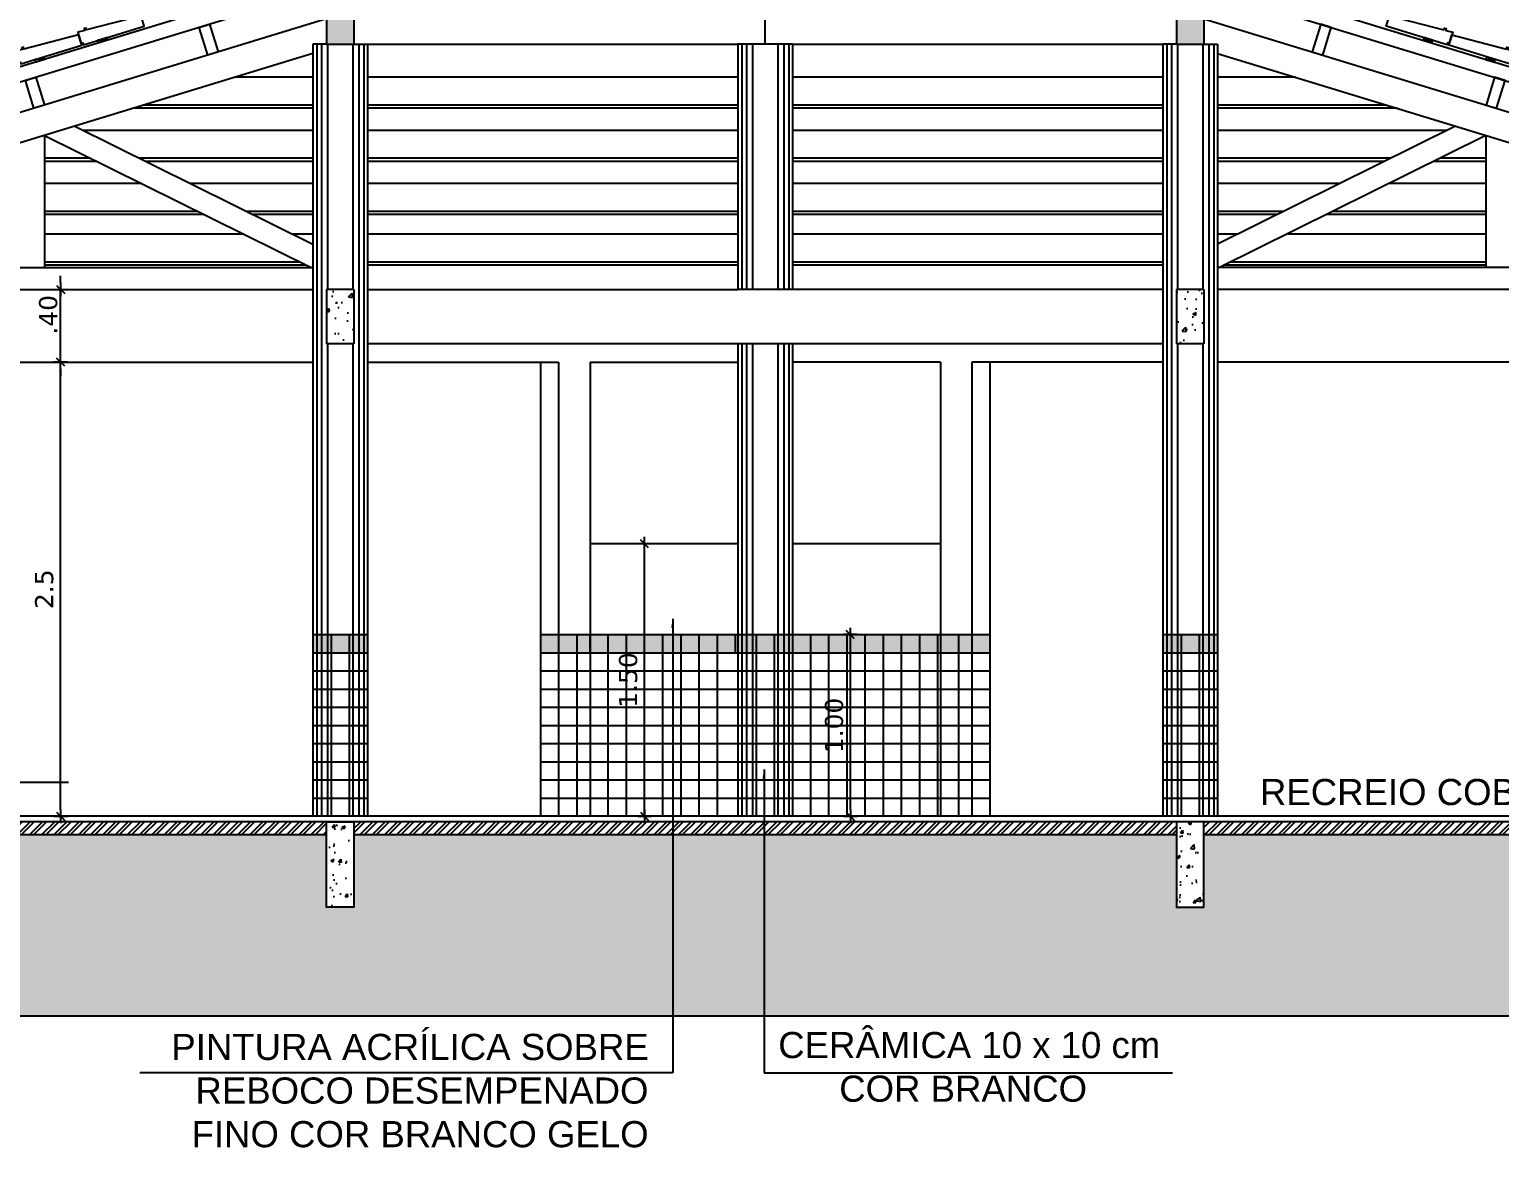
# Model space of a CAD drawing. Extents: x -81 to 144, y 107 to 212.
# Drawn here: x -51.73 to -43.65, y 155.46 to 161.62 of the extents above; entities that cross this region are included whole.
import ezdxf

# ---------------------------------------------------------------- set-up
doc = ezdxf.new("R2010")
doc.units = 0
doc.header["$LTSCALE"] = 0.005
doc.header["$PDMODE"] = 3
doc.layers.get('0').update_dxf_attribs({"linetype": 'CONTINUOUS'})
doc.layers.get('DEFPOINTS').update_dxf_attribs({"linetype": 'CONTINUOUS'})
for name, color, linetype in [('01', 1, 'CONTINUOUS'), ('0_HATCH', 1, 'CONTINUOUS'), ('251', 251, 'CONTINUOUS'), ('A-01', 1, 'CONTINUOUS'), ('A-ALV', 6, 'CONTINUOUS'), ('A-COTAS', 1, 'CONTINUOUS'), ('A-EST', 5, 'CONTINUOUS'), ('A-TEL', 2, 'CONTINUOUS'), ('A-TELHAS', 2, 'CONTINUOUS'), ('ARQ-CTA-1_075', 1, 'CONTINUOUS'), ('ARQ-HTC', 9, 'CONTINUOUS'), ('ARQ-PIS-CORTE', 2, 'CONTINUOUS'), ('ARQ-SMB-1_100', 1, 'CONTINUOUS'), ('ARQ-TXT-1_075', 2, 'CONTINUOUS'), ('MADEIRAMENTO', 2, 'CONTINUOUS')]:
    doc.layers.add(name, color=color, linetype=linetype)
doc.styles.add('ESC-50-A20', font='arial.ttf', dxfattribs={"height": 0.1})
doc.styles.add('FNDE Text Cota 0075', font='verdana.ttf', dxfattribs={"height": 0.1})
doc.styles.add('FNDE Texto Cota 0025', font='verdana.ttf', dxfattribs={"height": 0.04})
doc.dimstyles.new('FNDE 1-0025', dxfattribs={"dimscale": 5, "dimtxt": 0.04, "dimasz": 0.01, "dimexe": 0.15, "dimexo": 0.15, "dimgap": 0.005, "dimtad": 1, "dimzin": 1, "dimdsep": 46, "dimtxsty": 'FNDE Texto Cota 0025', "dimblk": 'tic', "dimcen": 0.015, "dimdle": 0.15, "dimse1": 1, "dimse2": 1, "dimclrd": 251, "dimclre": 251, "dimclrt": 256, "dimaunit": 1, "dimadec": 3, "dimazin": 0, "dimtfac": 1, "dimtix": 1, "dimtmove": 2, "dimatfit": 3, "dimfxl": 0.15, "dimtvp": 1, "dimtolj": 1, "dimtzin": 0, "dimarcsym": 0})
doc.dimstyles.new('FNDE 1-075', dxfattribs={"dimscale": 2.5, "dimtxt": 0.1, "dimasz": 0.015, "dimexe": 0.15, "dimexo": 0.15, "dimgap": 0.015, "dimtad": 1, "dimzin": 4, "dimdsep": 46, "dimtxsty": 'FNDE Text Cota 0075', "dimblk": 'tic', "dimcen": 0.025, "dimdle": 0.15, "dimse1": 1, "dimse2": 1, "dimclrd": 251, "dimclre": 251, "dimclrt": 256, "dimaunit": 1, "dimadec": 3, "dimazin": 0, "dimtfac": 1, "dimtix": 1, "dimtmove": 2, "dimatfit": 3, "dimldrblk": 'DOTSMALL', "dimfxl": 0.15, "dimtvp": 1, "dimtolj": 1, "dimtzin": 0, "dimarcsym": 0})
pattern_1 = [(50, (86.559, 34.55552), (0.18218467, -0.01593909), [0.01905, -0.20955]), (355, (86.559, 34.55552), (-0.03524342, 0.19105685), [0.01524, -0.16764058]), (100.45144, (86.57419, 34.5542), (0.14694125, 0.17511775), [0.01619, -0.17809024]), (46.1842, (86.559, 34.60632), (0.27107904, -0.04204233), [0.028575, -0.314325]), (96.63556, (86.5816, 34.60282), (0.23740413, 0.24742612), [0.02428502, -0.2671356]), (351.18415, (86.559, 34.60632), (0.23740413, 0.24742612), [0.02285997, -0.25145973]), (21, (86.5844, 34.59362), (0.15161439, -0.1022652), [0.01905, -0.20955]), (326, (86.5844, 34.59362), (0.06180203, 0.18418797), [0.01524, -0.16764]), (71.45144, (86.59704, 34.5851), (0.21341642, 0.08192277), [0.01619, -0.17808994]), (37.5, (86.559005, 34.55552), (0.003088603, 0.08455504), [0, -0.165608, 0, -0.17018, 0, -0.168275]), (7.5, (86.559005, 34.55552), (0.066819663, 0.100180575), [0, -0.097028, 0, -0.161798, 0, -0.064135]), (327.5, (86.50236, 34.55552), (0.135590595, -0.005728744), [0, -0.0635, 0, -0.19812, 0, -0.26289]), (317.5, (86.47696, 34.55552), (0.14812918, 0.02542649), [0, -0.08255, 0, -0.131572, 0, -0.18669])]

# ---------------------------------------------------------------- blocks, each defined once
blk = doc.blocks.new('tic')
at = {"color": 251}
for p, q in [((-1, 0), (1, 0)), ((0, -1), (0, 1))]:
    blk.add_line(p, q, dxfattribs=at)
blk.add_line((-0.6, -0.6), (0.6, 0.6))
blk = doc.blocks.new('*D10')
at = {"layer": 'ARQ-CTA-1_075', "color": 251, "linetype": 'Continuous', "lineweight": -2, "transparency": 16777216}
blk.add_line((-51.5633, 157.3222), (-51.5633, 159.7472), dxfattribs=at)
at = {"layer": 'DEFPOINTS', "color": 0, "linetype": 'Continuous', "transparency": 16777216}
for p in [(-51.5633, 159.7847), (-50.1749, 159.7847), (-50.1749, 157.2847)]:
    blk.add_point(p, dxfattribs=at)
at = {"layer": 'ARQ-CTA-1_075', "color": 251, "linetype": 'Continuous', "lineweight": -2, "transparency": 16777216, "xscale": 0.0375, "yscale": 0.0375, "zscale": 0.0375}
for p, rotation in [((-51.5633, 159.7847), 90), ((-51.5633, 157.2847), 270)]:
    blk.add_blockref('tic', p, dxfattribs=dict(at, rotation=rotation))
at = {"layer": 'ARQ-CTA-1_075', "linetype": 'Continuous', "transparency": 16777216, "insert": (-51.6529, 158.5347), "char_height": 0.1, "attachment_point": 5, "rotation": 90, "style": 'FNDE Text Cota 0075'}
blk.add_mtext('\\A1;2.5', dxfattribs=at)
blk = doc.blocks.new('_DotSmall')
at = {"color": 0, "linetype": 'ByBlock', "const_width": 0.5}
blk.add_lwpolyline([(-0.0625, 0, 1), (0.0625, 0, 1)], format="xyb", close=True, dxfattribs=at)
blk = doc.blocks.new('*D11')
at = {"layer": 'ARQ-CTA-1_075', "color": 251, "linetype": 'Continuous', "lineweight": -2, "transparency": 16777216}
for p, q in [((-51.5633, 160.2222), (-51.5633, 160.2597)), ((-51.5633, 159.7847), (-51.5633, 160.1847)), ((-51.5633, 159.7472), (-51.5633, 159.7097))]:
    blk.add_line(p, q, dxfattribs=at)
at = {"layer": 'DEFPOINTS', "color": 0, "linetype": 'Continuous', "transparency": 16777216}
for p in [(-51.5633, 160.1847), (-50.1749, 160.1847), (-50.1749, 159.7847)]:
    blk.add_point(p, dxfattribs=at)
at = {"layer": 'ARQ-CTA-1_075', "color": 251, "linetype": 'Continuous', "lineweight": -2, "transparency": 16777216, "xscale": 0.0375, "yscale": 0.0375, "zscale": 0.0375}
for p, rotation in [((-51.5633, 160.1847), 270), ((-51.5633, 159.7847), 90)]:
    blk.add_blockref('tic', p, dxfattribs=dict(at, rotation=rotation))
at = {"layer": 'ARQ-CTA-1_075', "linetype": 'Continuous', "transparency": 16777216, "insert": (-51.6311, 160.0451), "char_height": 0.1, "attachment_point": 5, "rotation": 90, "style": 'FNDE Text Cota 0075'}
blk.add_mtext('\\A1;.40', dxfattribs=at)
blk = doc.blocks.new('T2')
at = {"linetype": 'Continuous'}
blk.add_lwpolyline([(0, 0.0594), (0.31, 0.073), (0.3096, 0.083), (0.3196, 0.0834), (0.32, 0.0734), (0.36, 0.075), (0.36, 0.0099), (0.35, 0.0099), (0.35, 0), (0, 0), (0.0001, 0.0594)], dxfattribs=at)
blk = doc.blocks.new('*D74')
at = {"layer": 'ARQ-CTA-1_075', "color": 251, "linetype": 'Continuous', "lineweight": -2, "transparency": 16777216}
blk.add_line((-48.3507, 157.3222), (-48.3507, 158.7472), dxfattribs=at)
at = {"layer": 'DEFPOINTS', "color": 0, "linetype": 'Continuous', "transparency": 16777216}
for p in [(-48.65, 158.7847), (-48.3507, 158.7847), (-48.65, 157.2847)]:
    blk.add_point(p, dxfattribs=at)
at = {"layer": 'ARQ-CTA-1_075', "color": 251, "linetype": 'Continuous', "lineweight": -2, "transparency": 16777216, "xscale": 0.0375, "yscale": 0.0375, "zscale": 0.0375}
for p, rotation in [((-48.3507, 158.7847), 90), ((-48.3507, 157.2847), 270)]:
    blk.add_blockref('tic', p, dxfattribs=dict(at, rotation=rotation))
at = {"layer": 'ARQ-CTA-1_075', "linetype": 'Continuous', "transparency": 16777216, "insert": (-48.4402, 158.0347), "char_height": 0.1, "attachment_point": 5, "rotation": 90, "style": 'FNDE Text Cota 0075'}
blk.add_mtext('\\A1;1.50', dxfattribs=at)
blk = doc.blocks.new('*D75')
at = {"layer": 'ARQ-CTA-1_075', "color": 251, "linetype": 'Continuous', "lineweight": -2, "transparency": 16777216}
blk.add_line((-47.218, 157.3222), (-47.218, 158.2472), dxfattribs=at)
at = {"layer": 'DEFPOINTS', "color": 0, "linetype": 'Continuous', "transparency": 16777216}
for p in [(-47.218, 158.2847), (-47.0366, 158.2847), (-47.0366, 157.2847)]:
    blk.add_point(p, dxfattribs=at)
at = {"layer": 'ARQ-CTA-1_075', "color": 251, "linetype": 'Continuous', "lineweight": -2, "transparency": 16777216, "xscale": 0.0375, "yscale": 0.0375, "zscale": 0.0375}
for p, rotation in [((-47.218, 158.2847), 90), ((-47.218, 157.2847), 270)]:
    blk.add_blockref('tic', p, dxfattribs=dict(at, rotation=rotation))
at = {"layer": 'ARQ-CTA-1_075', "linetype": 'Continuous', "transparency": 16777216, "insert": (-47.3075, 157.7847), "char_height": 0.1, "attachment_point": 5, "rotation": 90, "style": 'FNDE Text Cota 0075'}
blk.add_mtext('\\A1;1.00', dxfattribs=at)
blk = doc.blocks.new('FNDE-Nível Corte-1_100')
blk.add_hatch(color=251).paths.add_polyline_path([(140.657, 1.813), (140.825, 1.813), (140.657, 1.561)])
at = {"color": 251}
for p, q in [((140.657, 2.065), (140.657, 1.561)), ((140.405, 1.813), (142.405, 1.813))]:
    blk.add_line(p, q, dxfattribs=at)
blk.add_lwpolyline([(140.489, 1.813), (140.657, 1.561), (140.825, 1.813)], dxfattribs=at)

msp = doc.modelspace()

# ---------------------------------------------------------------- hatches: boundary and pattern name
at = {"layer": '0_HATCH'}
h = msp.add_hatch(color=160, dxfattribs=at)
h.paths.add_polyline_path([(-54.7014, 158.2847), (-54.8014, 158.2847), (-54.8014, 158.1847), (-54.7014, 158.1847)])
h.paths.add_polyline_path([(-54.6014, 158.2847), (-54.7014, 158.2847), (-54.7014, 158.1847), (-54.6014, 158.1847)])
h.paths.add_polyline_path([(-53.6381, 158.2847), (-53.7381, 158.2847), (-53.7381, 158.1847), (-53.6381, 158.1847)])
h.paths.add_polyline_path([(-53.5648, 158.2847), (-53.6381, 158.2847), (-53.6381, 158.1847), (-53.5648, 158.1847)])
h.paths.add_polyline_path([(-53.4648, 158.2847), (-53.5648, 158.2847), (-53.5648, 158.1847), (-53.4648, 158.1847)])
h.paths.add_polyline_path([(-48.8232, 158.2847), (-48.9232, 158.2847), (-48.9232, 158.1847), (-48.8232, 158.1847)])
h.paths.add_polyline_path([(-48.7232, 158.2847), (-48.8232, 158.2847), (-48.8232, 158.1847), (-48.7232, 158.1847)])
h.paths.add_polyline_path([(-48.65, 158.2847), (-48.7232, 158.2847), (-48.7232, 158.1847), (-48.65, 158.1847)])
h.paths.add_polyline_path([(-46.6232, 158.2847), (-46.7232, 158.2847), (-46.7232, 158.1847), (-46.6232, 158.1847)])
h.paths.add_polyline_path([(-46.55, 158.2847), (-46.6232, 158.2847), (-46.6232, 158.1847), (-46.55, 158.1847)])
h.paths.add_polyline_path([(-46.45, 158.2847), (-46.55, 158.2847), (-46.55, 158.1847), (-46.45, 158.1847)])
h.paths.add_polyline_path([(-41.8084, 158.2847), (-41.9084, 158.2847), (-41.9084, 158.1847), (-41.8084, 158.1847)])
h.paths.add_polyline_path([(-41.7352, 158.2847), (-41.8084, 158.2847), (-41.8084, 158.1847), (-41.7352, 158.1847)])
h.paths.add_polyline_path([(-41.6352, 158.2847), (-41.7352, 158.2847), (-41.7352, 158.1847), (-41.6352, 158.1847)])
h.paths.add_polyline_path([(-40.6718, 158.2847), (-40.7718, 158.2847), (-40.7718, 158.1847), (-40.6718, 158.1847)])
h.paths.add_polyline_path([(-40.5718, 158.2847), (-40.6718, 158.2847), (-40.6718, 158.1847), (-40.5718, 158.1847)])
for points in [[(-48.65, 158.2847), (-47.8366, 158.2847), (-47.8366, 158.1847), (-48.65, 158.1847)], [(-47.5366, 158.2847), (-46.7232, 158.2847), (-46.7232, 158.1847), (-47.5366, 158.1847)]]:
    msp.add_hatch(color=160, dxfattribs=at).paths.add_polyline_path(points)
at = {"layer": '251'}
h = msp.add_hatch(dxfattribs=at)
h.set_pattern_fill('ANSI32', color=256, scale=0.005, style=0)
h.set_pattern_definition([(45, (86.559005, 34.55552), (-0.03367596, 0.03367596), []), (45, (86.581456, 34.55552), (-0.03367596, 0.03367596), [])])
h.paths.add_polyline_path([(-40.7468, 157.2547), (-45.2734, 157.2547), (-45.2734, 157.1847), (-40.7468, 157.1847)])
h.paths.add_polyline_path([(-45.4234, 157.2547), (-49.9499, 157.2547), (-49.9499, 157.1847), (-45.4234, 157.1847)])
h.paths.add_polyline_path([(-50.0999, 157.2547), (-54.6514, 157.2547), (-54.6514, 157.1847), (-50.0999, 157.1847)])
at = {"layer": 'A-COTAS'}
h = msp.add_hatch(color=160, dxfattribs=at)
h.dxf.hatch_style = 1
h.set_gradient(color1=(0, 63, 255), tint=1, name='CYLINDER')
h.paths.add_polyline_path([(-50.1749, 158.2847), (-49.8749, 158.2847), (-49.8749, 158.1847), (-50.1749, 158.1847)])
h = msp.add_hatch(color=160, dxfattribs=at)
h.dxf.hatch_style = 1
h.set_gradient(color1=(0, 63, 255), tint=1, name='CYLINDER')
h.paths.add_polyline_path([(-47.8366, 158.2847), (-47.5366, 158.2847), (-47.5366, 158.1847), (-47.8366, 158.1847)])
h = msp.add_hatch(color=160, dxfattribs=at)
h.dxf.hatch_style = 1
h.set_gradient(color1=(0, 63, 255), tint=1, name='CYLINDER')
h.paths.add_polyline_path([(-45.4984, 158.2847), (-45.1984, 158.2847), (-45.1984, 158.1847), (-45.4984, 158.1847)])
at = {"layer": 'ARQ-HTC'}
h = msp.add_hatch(dxfattribs=at)
h.set_pattern_fill('AR-CONC', color=251, scale=0.001, style=0)
h.set_pattern_definition(pattern_1)
h.paths.add_polyline_path([(-49.9499, 161.8347), (-50.0999, 161.8347), (-50.0999, 161.5347), (-49.9499, 161.5347)])
h.paths.add_polyline_path([(-45.2734, 161.8347), (-45.4234, 161.8347), (-45.4234, 161.5347), (-45.2734, 161.5347)])
h.paths.add_polyline_path([(-45.2734, 163.1497), (-45.4234, 163.1497), (-45.4234, 162.8147), (-45.2734, 162.8147)])
h = msp.add_hatch(dxfattribs=at)
h.set_pattern_fill('AR-CONC', color=251, scale=0.001, style=0)
h.set_pattern_definition([(50, (84.715, 4.47091), (0.18218467, -0.01593909), [0.01905, -0.20955]), (355, (84.715, 4.4709), (-0.03524342, 0.19105685), [0.01524, -0.16764058]), (100.45144, (84.73018, 4.46958), (0.14694125, 0.17511775), [0.01619001, -0.17809024]), (46.1842, (84.715, 4.5217), (0.27107904, -0.04204233), [0.028575, -0.314325]), (96.63556, (84.73759, 4.5182), (0.23740413, 0.24742612), [0.02428502, -0.2671356]), (351.18415, (84.715, 4.5217), (0.23740413, 0.24742612), [0.02285997, -0.25145973]), (21, (84.7404, 4.50901), (0.15161439, -0.1022652), [0.01905, -0.20955]), (326, (84.7404, 4.509), (0.06180203, 0.18418797), [0.01524, -0.16764]), (71.451445, (84.75303, 4.50049), (0.21341642, 0.08192277), [0.01619001, -0.17808994]), (37.5, (84.714996, 4.47091), (0.003088603, 0.084555039), [0, -0.165608, 0, -0.17018, 0, -0.168275]), (7.5, (84.715, 4.47091), (0.066819663, 0.100180575), [0, -0.097028, 0, -0.161798, 0, -0.064135]), (327.5, (84.658354, 4.47091), (0.135590595, -0.005728744), [0, -0.0635, 0, -0.19812, 0, -0.26289]), (317.5, (84.63295, 4.47091), (0.14812918, 0.02542649), [0, -0.08255, 0, -0.131572, 0, -0.18669])])
h.paths.add_polyline_path([(-49.9499, 160.1847), (-50.0999, 160.1847), (-50.0999, 159.8847), (-49.9499, 159.8847)])
h = msp.add_hatch(dxfattribs=at)
h.set_pattern_fill('AR-CONC', color=251, scale=0.001, style=0)
h.set_pattern_definition([(50, (84.715, 34.55552), (0.18218467, -0.01593909), [0.01905, -0.20955]), (355, (84.715, 34.55552), (-0.03524342, 0.19105685), [0.01524, -0.16764058]), (100.45144, (84.73018, 34.5542), (0.14694125, 0.17511775), [0.01619, -0.17809024]), (46.1842, (84.715, 34.60632), (0.27107904, -0.04204233), [0.028575, -0.314325]), (96.63556, (84.73759, 34.60282), (0.23740413, 0.24742612), [0.02428502, -0.2671356]), (351.18415, (84.715, 34.60632), (0.23740413, 0.24742612), [0.02285997, -0.25145973]), (21, (84.7404, 34.59362), (0.15161439, -0.1022652), [0.01905, -0.20955]), (326, (84.7404, 34.59362), (0.06180203, 0.18418797), [0.01524, -0.16764]), (71.45144, (84.75303, 34.5851), (0.21341642, 0.08192277), [0.01619, -0.17808994]), (37.5, (84.714996, 34.55552), (0.003088603, 0.08455504), [0, -0.165608, 0, -0.17018, 0, -0.168275]), (7.5, (84.715, 34.55552), (0.066819663, 0.100180575), [0, -0.097028, 0, -0.161798, 0, -0.064135]), (327.5, (84.658354, 34.55552), (0.135590595, -0.005728744), [0, -0.0635, 0, -0.19812, 0, -0.26289]), (317.5, (84.63295, 34.55552), (0.14812918, 0.02542649), [0, -0.08255, 0, -0.131572, 0, -0.18669])])
h.paths.add_polyline_path([(-45.2734, 160.1847), (-45.4234, 160.1847), (-45.4234, 159.8847), (-45.2734, 159.8847)])
h = msp.add_hatch(dxfattribs=at)
h.set_pattern_fill('AR-CONC', color=251, scale=0.001, style=0)
h.set_pattern_definition(pattern_1)
h.paths.add_polyline_path([(-50.0999, 157.2547), (-49.9499, 157.2547), (-49.9499, 156.7847), (-50.0999, 156.7847)])
h = msp.add_hatch(dxfattribs=at)
h.set_pattern_fill('AR-CONC', color=251, scale=0.001, style=0)
h.set_pattern_definition(pattern_1)
h.paths.add_polyline_path([(-45.4234, 157.2547), (-45.2734, 157.2547), (-45.2734, 156.7847), (-45.4234, 156.7847)])
h = msp.add_hatch(dxfattribs=at)
h.set_pattern_fill('EARTH', color=252, scale=0.02, angle=45, style=0)
h.set_pattern_definition([(45, (84.715, 34.55552), (1e-17, 0.17960512), [0.127, -0.127]), (45, (84.68132, 34.5892), (1e-17, 0.17960512), [0.127, -0.127]), (45, (84.64764, 34.62287), (1e-17, 0.17960512), [0.127, -0.127]), (135, (84.64764, 34.64532), (-0.17960512, 1e-17), [0.127, -0.127]), (135, (84.68132, 34.679), (-0.17960512, 1e-17), [0.127, -0.127]), (135, (84.715, 34.71267), (-0.17960512, 1e-17), [0.127, -0.127])])
h.paths.add_polyline_path([(-36.6018, 156.1847), (-36.6018, 157.1847), (-40.5968, 157.1847), (-40.5968, 156.7847), (-40.7468, 156.7847), (-40.7468, 157.1847), (-45.2734, 157.1847), (-45.2734, 156.7847), (-45.4234, 156.7847), (-45.4234, 157.1847), (-49.9499, 157.1847), (-49.9499, 156.7847), (-50.0999, 156.7847), (-50.0999, 157.1847), (-54.6514, 157.1847), (-54.6514, 156.7847), (-54.8014, 156.7847), (-54.8014, 157.1847), (-57.0152, 157.1847), (-57.0152, 156.1847)])

# ---------------------------------------------------------------- linework, layer by layer
at = {"color": 3}
for points in [[(-50.6964, 161.4917), (-50.7538, 161.4742), (-50.8005, 161.6272), (-50.7432, 161.6447)], [(-44.6769, 161.4917), (-44.6195, 161.4742), (-44.5727, 161.6272), (-44.6301, 161.6447)], [(-51.6527, 161.1993), (-51.7101, 161.1818), (-51.7568, 161.3348), (-51.6995, 161.3523)], [(-43.7206, 161.1993), (-43.6632, 161.1818), (-43.6164, 161.3348), (-43.6738, 161.3523)]]:
    msp.add_lwpolyline(points, close=True, dxfattribs=at)
at = {"layer": '01', "color": 251}
for p, q in [((-47.8158, 161.5347), (-47.8158, 160.1847)), ((-47.789, 161.5347), (-47.789, 160.1847)), ((-47.7563, 161.5347), (-47.7563, 160.1847)), ((-47.617, 161.5347), (-47.617, 160.1847)), ((-47.5843, 161.5347), (-47.5843, 160.1847)), ((-47.5575, 161.5347), (-47.5575, 160.1847)), ((-47.8158, 159.8847), (-47.8158, 157.2847)), ((-47.789, 159.8847), (-47.789, 157.2847)), ((-47.7563, 159.8847), (-47.7563, 157.2847)), ((-47.617, 159.8847), (-47.617, 157.2847)), ((-47.5843, 159.8847), (-47.5843, 157.2847)), ((-47.5575, 159.8847), (-47.5575, 157.2847)), ((-50.1749, 158.2847), (-49.8749, 158.2847)), ((-50.0749, 158.2847), (-50.0749, 157.2847)), ((-49.9749, 158.2847), (-49.9749, 157.2847)), ((-47.8366, 158.2847), (-47.5366, 158.2847)), ((-47.7366, 158.2847), (-47.7366, 157.2847)), ((-47.6366, 158.2847), (-47.6366, 157.2847)), ((-45.4984, 158.2847), (-45.1984, 158.2847)), ((-45.3984, 158.2847), (-45.3984, 157.2847)), ((-45.2984, 158.2847), (-45.2984, 157.2847)), ((-50.1749, 158.1847), (-49.8749, 158.1847)), ((-47.8366, 158.1847), (-47.5366, 158.1847)), ((-45.4984, 158.1847), (-45.1984, 158.1847)), ((-50.1749, 158.0847), (-49.8749, 158.0847)), ((-47.8366, 158.0847), (-47.5366, 158.0847)), ((-45.4984, 158.0847), (-45.1984, 158.0847)), ((-50.1749, 157.9847), (-49.8749, 157.9847)), ((-47.8366, 157.9847), (-47.5366, 157.9847)), ((-45.4984, 157.9847), (-45.1984, 157.9847)), ((-50.1749, 157.8847), (-49.8749, 157.8847)), ((-47.8366, 157.8847), (-47.5366, 157.8847)), ((-45.4984, 157.8847), (-45.1984, 157.8847)), ((-50.1749, 157.7847), (-49.8749, 157.7847)), ((-47.8366, 157.7847), (-47.5366, 157.7847)), ((-45.4984, 157.7847), (-45.1984, 157.7847)), ((-50.1749, 157.6847), (-49.8749, 157.6847)), ((-47.8366, 157.6847), (-47.5366, 157.6847)), ((-45.4984, 157.6847), (-45.1984, 157.6847)), ((-50.1749, 157.5847), (-49.8749, 157.5847)), ((-47.8366, 157.5847), (-47.5366, 157.5847)), ((-45.4984, 157.5847), (-45.1984, 157.5847)), ((-50.1749, 157.4847), (-49.8749, 157.4847)), ((-47.8366, 157.4847), (-47.5366, 157.4847)), ((-45.4984, 157.4847), (-45.1984, 157.4847)), ((-50.1749, 157.3847), (-49.8749, 157.3847)), ((-47.8366, 157.3847), (-47.5366, 157.3847)), ((-45.4984, 157.3847), (-45.1984, 157.3847))]:
    msp.add_line(p, q, dxfattribs=at)
at = {"layer": '01', "color": 253}
for p, q in [((-48.9232, 158.2847), (-48.65, 158.2847)), ((-48.7232, 158.2847), (-48.7232, 157.2847)), ((-48.65, 158.2847), (-46.7232, 158.2847)), ((-48.55, 157.2847), (-48.55, 158.2847)), ((-48.45, 157.2847), (-48.45, 158.2847)), ((-48.35, 157.2847), (-48.35, 158.2847)), ((-48.25, 157.2847), (-48.25, 158.2847)), ((-48.15, 157.2847), (-48.15, 158.2847)), ((-48.05, 157.2847), (-48.05, 158.2847)), ((-47.95, 157.2847), (-47.95, 158.2847)), ((-47.85, 158.1847), (-47.85, 158.2847)), ((-47.4366, 157.2847), (-47.4366, 158.2847)), ((-47.3366, 157.2847), (-47.3366, 158.2847)), ((-47.2366, 157.2847), (-47.2366, 158.2847)), ((-47.1366, 157.2847), (-47.1366, 158.2847)), ((-47.0366, 157.2847), (-47.0366, 158.2847)), ((-46.9366, 157.2847), (-46.9366, 158.2847)), ((-46.8366, 157.2847), (-46.8366, 158.2847)), ((-46.7366, 157.2847), (-46.7366, 158.2847)), ((-46.7232, 158.2847), (-46.45, 158.2847)), ((-46.6232, 158.2847), (-46.6232, 157.2847)), ((-48.9232, 158.1847), (-48.65, 158.1847)), ((-48.65, 158.1847), (-46.7232, 158.1847)), ((-46.7232, 158.1847), (-46.45, 158.1847)), ((-48.9232, 158.0847), (-48.65, 158.0847)), ((-48.65, 158.0847), (-47.8366, 158.0847)), ((-47.5366, 158.0847), (-46.7232, 158.0847)), ((-46.7232, 158.0847), (-46.45, 158.0847)), ((-48.9232, 157.9847), (-48.65, 157.9847)), ((-48.65, 157.9847), (-47.8366, 157.9847)), ((-47.5366, 157.9847), (-46.7232, 157.9847)), ((-46.7232, 157.9847), (-46.45, 157.9847)), ((-48.9232, 157.8847), (-48.65, 157.8847)), ((-48.65, 157.8847), (-47.8366, 157.8847)), ((-47.5366, 157.8847), (-46.7232, 157.8847)), ((-46.7232, 157.8847), (-46.45, 157.8847)), ((-48.9232, 157.7847), (-48.65, 157.7847)), ((-48.65, 157.7847), (-47.8366, 157.7847)), ((-47.5366, 157.7847), (-46.7232, 157.7847)), ((-46.7232, 157.7847), (-46.45, 157.7847)), ((-48.9232, 157.6847), (-48.65, 157.6847)), ((-48.65, 157.6847), (-47.8366, 157.6847)), ((-47.5366, 157.6847), (-46.7232, 157.6847)), ((-46.7232, 157.6847), (-46.45, 157.6847)), ((-48.9232, 157.5847), (-48.65, 157.5847)), ((-48.65, 157.5847), (-47.8366, 157.5847)), ((-47.5366, 157.5847), (-46.7232, 157.5847)), ((-46.7232, 157.5847), (-46.45, 157.5847)), ((-48.9232, 157.4847), (-48.65, 157.4847)), ((-48.65, 157.4847), (-47.8366, 157.4847)), ((-47.5366, 157.4847), (-46.7232, 157.4847)), ((-46.7232, 157.4847), (-46.45, 157.4847)), ((-48.9232, 157.3847), (-48.65, 157.3847)), ((-48.65, 157.3847), (-47.8366, 157.3847)), ((-47.5366, 157.3847), (-46.7232, 157.3847)), ((-46.7232, 157.3847), (-46.45, 157.3847))]:
    msp.add_line(p, q, dxfattribs=at)
at = {"layer": 'A-01'}
for p, q in [((-47.6866, 161.5347), (-47.6866, 163.0697)), ((-50.0999, 161.5347), (-50.1749, 161.5347)), ((-50.1541, 161.5347), (-50.1541, 157.2847)), ((-50.1273, 161.5347), (-50.1273, 157.2847)), ((-50.0945, 161.5347), (-50.0945, 160.1847)), ((-49.9553, 161.5347), (-49.9553, 160.1847)), ((-49.9499, 161.5347), (-49.8749, 161.5347)), ((-49.9226, 161.5347), (-49.9226, 157.2847)), ((-49.8958, 161.5347), (-49.8958, 157.2847)), ((-49.8749, 161.5347), (-47.8366, 161.5347)), ((-47.5366, 161.5347), (-47.8366, 161.5347)), ((-47.5366, 161.5347), (-45.4984, 161.5347)), ((-45.4234, 161.5347), (-45.4984, 161.5347)), ((-45.4775, 161.5347), (-45.4775, 157.2847)), ((-45.4507, 161.5347), (-45.4507, 157.2847)), ((-45.418, 161.5347), (-45.418, 160.1847)), ((-45.2788, 161.5347), (-45.2788, 160.1847)), ((-45.2734, 161.5347), (-45.1984, 161.5347)), ((-45.246, 161.5347), (-45.246, 157.2847)), ((-45.2192, 161.5347), (-45.2192, 157.2847)), ((-50.1749, 161.3523), (-50.605, 161.3523)), ((-47.8366, 161.3523), (-49.8749, 161.3523)), ((-45.4984, 161.3523), (-47.5366, 161.3523)), ((-44.7683, 161.3523), (-45.1984, 161.3523)), ((-50.1749, 161.1818), (-51.1628, 161.1818)), ((-50.1749, 161.1993), (-51.1054, 161.1993)), ((-47.8366, 161.1993), (-49.8749, 161.1993)), ((-47.8366, 161.1818), (-49.8749, 161.1818)), ((-45.4984, 161.1993), (-47.5366, 161.1993)), ((-45.4984, 161.1818), (-47.5366, 161.1818)), ((-44.2678, 161.1993), (-45.1984, 161.1993)), ((-44.2105, 161.1818), (-45.1984, 161.1818)), ((-50.1749, 161.06), (-51.437, 161.06)), ((-47.8366, 161.06), (-49.8749, 161.06)), ((-45.4984, 161.06), (-47.5366, 161.06)), ((-43.9363, 161.06), (-45.1984, 161.06)), ((-51.3986, 160.907), (-51.6514, 160.907)), ((-51.3633, 160.8894), (-51.6514, 160.8894)), ((-50.1749, 160.907), (-51.1287, 160.907)), ((-50.1749, 160.8894), (-51.0934, 160.8894)), ((-47.8366, 160.907), (-49.8749, 160.907)), ((-47.8366, 160.8894), (-49.8749, 160.8894)), ((-45.4984, 160.907), (-47.5366, 160.907)), ((-45.4984, 160.8894), (-47.5366, 160.8894)), ((-44.2446, 160.907), (-45.1984, 160.907)), ((-44.2799, 160.8894), (-45.1984, 160.8894)), ((-43.7219, 160.8894), (-44.01, 160.8894)), ((-43.7219, 160.907), (-43.9747, 160.907)), ((-51.1178, 160.7676), (-51.6514, 160.7676)), ((-50.1749, 160.7676), (-50.8479, 160.7676)), ((-47.8366, 160.7676), (-49.8749, 160.7676)), ((-45.4984, 160.7676), (-47.5366, 160.7676)), ((-44.5254, 160.7676), (-45.1984, 160.7676)), ((-43.7219, 160.7676), (-44.2555, 160.7676)), ((-50.8096, 160.6146), (-51.6514, 160.6146)), ((-50.7742, 160.597), (-51.6514, 160.597)), ((-50.1749, 160.6146), (-50.5397, 160.6146)), ((-50.1749, 160.597), (-50.5043, 160.597)), ((-47.8366, 160.6146), (-49.8749, 160.6146)), ((-47.8366, 160.597), (-49.8749, 160.597)), ((-45.4984, 160.6146), (-47.5366, 160.6146)), ((-45.4984, 160.597), (-47.5366, 160.597)), ((-44.8336, 160.6146), (-45.1984, 160.6146)), ((-44.869, 160.597), (-45.1984, 160.597)), ((-43.7219, 160.597), (-44.5991, 160.597)), ((-43.7219, 160.6146), (-44.5637, 160.6146)), ((-50.5551, 160.4883), (-51.6514, 160.4883)), ((-50.1749, 160.4883), (-50.2852, 160.4883)), ((-47.8366, 160.4883), (-49.8749, 160.4883)), ((-45.4984, 160.4883), (-47.5366, 160.4883)), ((-45.0881, 160.4883), (-45.1984, 160.4883)), ((-43.7219, 160.4883), (-44.8181, 160.4883)), ((-50.2469, 160.3353), (-51.6514, 160.3353)), ((-47.8366, 160.3353), (-49.8749, 160.3353)), ((-45.4984, 160.3353), (-47.5366, 160.3353)), ((-43.7219, 160.3353), (-45.1264, 160.3353)), ((-50.2115, 160.3178), (-51.6514, 160.3178)), ((-47.8366, 160.3178), (-49.8749, 160.3178)), ((-45.4984, 160.3178), (-47.5366, 160.3178)), ((-43.7219, 160.3178), (-45.1618, 160.3178)), ((-49.8749, 160.1847), (-47.8366, 160.1847)), ((-45.4984, 160.1847), (-47.5366, 160.1847)), ((-50.0945, 159.8847), (-50.0945, 157.2847)), ((-49.9553, 159.8847), (-49.9553, 157.2847)), ((-45.418, 159.8847), (-45.418, 157.2847)), ((-45.2788, 159.8847), (-45.2788, 157.2847)), ((-53.4648, 159.7847), (-50.1749, 159.7847)), ((-49.8749, 159.7847), (-48.8232, 159.7847)), ((-48.9232, 159.7847), (-48.9232, 157.2847)), ((-48.8232, 159.7847), (-48.8232, 157.2847)), ((-48.65, 159.7847), (-48.65, 158.1847)), ((-48.65, 159.7847), (-47.8366, 159.7847)), ((-46.7232, 159.7847), (-47.5366, 159.7847)), ((-46.7232, 159.7847), (-46.7232, 158.1847)), ((-46.55, 159.7847), (-46.55, 157.2847)), ((-45.4984, 159.7847), (-46.55, 159.7847)), ((-46.45, 159.7847), (-46.45, 157.2847)), ((-41.9084, 159.7847), (-45.1984, 159.7847)), ((-47.8366, 158.7847), (-48.65, 158.7847)), ((-46.7232, 158.7847), (-47.5366, 158.7847)), ((-48.65, 158.2847), (-48.65, 157.2847)), ((-46.7232, 158.2847), (-46.7232, 157.2847))]:
    msp.add_line(p, q, dxfattribs=at)
at = {"layer": 'A-01', "color": 3}
for p, q in [((-50.1749, 161.5347), (-50.1749, 157.2847)), ((-49.8749, 161.5347), (-49.8749, 157.2847)), ((-45.4984, 161.5347), (-45.4984, 157.2847)), ((-45.1984, 161.5347), (-45.1984, 157.2847)), ((-49.8749, 160.1847), (-47.8366, 160.1847)), ((-45.4984, 160.1847), (-47.8366, 160.1847)), ((-47.8366, 159.8847), (-49.8749, 159.8847)), ((-45.4984, 159.8847), (-47.8366, 159.8847))]:
    msp.add_line(p, q, dxfattribs=at)
at = {"layer": 'A-ALV'}
msp.add_line((-48.65, 158.1847), (-48.65, 158.2847), dxfattribs=at)
at = {"layer": 'A-EST'}
for p, q in [((-50.0999, 161.8347), (-50.0999, 161.5347)), ((-49.9499, 161.8347), (-49.9499, 161.5347)), ((-45.4234, 161.8347), (-45.4234, 161.5347)), ((-45.2734, 161.8347), (-45.2734, 161.5347)), ((-50.0999, 161.5347), (-49.9499, 161.5347)), ((-45.4234, 161.5347), (-45.2734, 161.5347)), ((-49.9499, 160.1847), (-50.0999, 160.1847)), ((-50.0999, 160.1847), (-50.0999, 159.8847)), ((-49.9499, 160.1847), (-49.9499, 159.8847)), ((-45.2734, 160.1847), (-45.4234, 160.1847)), ((-45.4234, 160.1847), (-45.4234, 159.8847)), ((-45.2734, 160.1847), (-45.2734, 159.8847)), ((-49.9499, 159.8847), (-50.0999, 159.8847)), ((-45.2734, 159.8847), (-45.4234, 159.8847)), ((-36.6018, 157.2547), (-54.8014, 157.2547)), ((-54.6514, 157.1847), (-50.0999, 157.1847)), ((-49.9499, 157.1847), (-45.4234, 157.1847)), ((-45.2734, 157.1847), (-40.7353, 157.1847))]:
    msp.add_line(p, q, dxfattribs=at)
for points in [[(-50.0999, 157.2547), (-49.9499, 157.2547), (-49.9499, 156.7847), (-50.0999, 156.7847)], [(-45.2734, 157.2547), (-45.4234, 157.2547), (-45.4234, 156.7847), (-45.2734, 156.7847)]]:
    msp.add_lwpolyline(points, close=True, dxfattribs=at)
at = {"layer": 'A-TEL'}
for p, q in [((-50.0999, 161.925), (-55.5014, 160.2736)), ((-45.2734, 161.925), (-39.8718, 160.2736)), ((-50.0999, 161.8414), (-55.4781, 160.1971)), ((-45.2734, 161.8414), (-39.8952, 160.1971)), ((-50.0999, 161.6741), (-54.579, 160.3047)), ((-45.2734, 161.6741), (-40.7943, 160.3047)), ((-47.8366, 161.5347), (-47.8366, 160.1847)), ((-47.5366, 161.5347), (-47.5366, 160.1847)), ((-50.1749, 161.4838), (-54.0317, 160.3047)), ((-45.1984, 161.4838), (-41.3416, 160.3047)), ((-51.4844, 161.0835), (-50.1749, 160.4335)), ((-43.8889, 161.0835), (-45.1984, 160.4335)), ((-51.6514, 161.0324), (-50.1852, 160.3047)), ((-51.6514, 161.0324), (-51.6514, 160.3047)), ((-43.7219, 161.0324), (-45.1881, 160.3047)), ((-43.7219, 161.0324), (-43.7219, 160.3047)), ((-54.0317, 160.3047), (-50.1749, 160.3047)), ((-41.3416, 160.3047), (-45.1984, 160.3047)), ((-55.1014, 160.1847), (-50.1749, 160.1847)), ((-40.2718, 160.1847), (-45.1984, 160.1847)), ((-47.8366, 159.8847), (-47.8366, 157.2847)), ((-47.5366, 159.8847), (-47.5366, 157.2847))]:
    msp.add_line(p, q, dxfattribs=at)
at = {"layer": 'ARQ-HTC', "color": 252}
msp.add_line((-36.6018, 156.1847), (-57.0152, 156.1847), dxfattribs=at)
at = {"layer": 'ARQ-PIS-CORTE'}
msp.add_line((-36.6018, 157.2847), (-54.8014, 157.2847), dxfattribs=at)
at = {"layer": 'MADEIRAMENTO', "color": 1}
for p, q in [((-51.3063, 161.5571), (-51.3585, 161.5559)), ((-51.3104, 161.5706), (-51.3538, 161.5417)), ((-44.067, 161.5571), (-44.0148, 161.5559)), ((-44.0629, 161.5706), (-44.0195, 161.5417)), ((-51.6505, 161.4519), (-51.7027, 161.4507)), ((-51.6546, 161.4654), (-51.6981, 161.4364)), ((-43.7228, 161.4519), (-43.6706, 161.4507)), ((-43.7187, 161.4654), (-43.6752, 161.4364))]:
    msp.add_line(p, q, dxfattribs=at)
for points in [[(-51.3582, 161.556), (-51.3104, 161.5706), (-51.306, 161.5563), (-51.3538, 161.5417)], [(-44.0151, 161.556), (-44.0629, 161.5706), (-44.0673, 161.5563), (-44.0195, 161.5417)], [(-51.7024, 161.4508), (-51.6546, 161.4654), (-51.6502, 161.451), (-51.6981, 161.4364)], [(-43.6708, 161.4508), (-43.7187, 161.4654), (-43.723, 161.451), (-43.6752, 161.4364)]]:
    msp.add_lwpolyline(points, close=True, dxfattribs=at)

# ---------------------------------------------------------------- block references
at = {"layer": 'A-TELHAS', "extrusion": (0, 0, -1), "zscale": -1, "rotation": 342.9999055463483}
for p in [(51.1031, 161.6342), (51.4474, 161.5289)]:
    msp.add_blockref('T2', p, dxfattribs=at)
at = {"layer": 'A-TELHAS', "extrusion": (0, 0, -1), "xscale": -1, "zscale": -1, "rotation": 17.00009445365172}
for p in [(44.2702, 161.6342), (43.9259, 161.5289)]:
    msp.add_blockref('T2', p, dxfattribs=at)
at = {"layer": 'ARQ-SMB-1_100', "xscale": 0.75, "yscale": 0.75, "zscale": 0.75}
msp.add_blockref('FNDE-Nível Corte-1_100', (-158.323, 156.1137), dxfattribs=at)

# ---------------------------------------------------------------- texts
at = {"layer": 'ARQ-TXT-1_075', "style": 'ESC-50-A20'}
msp.add_text('RECREIO COBERTO', height=0.144, dxfattribs=at).set_placement((-44.9646, 157.3463))
at = {"layer": 'ARQ-TXT-1_075', "char_height": 0.144, "attachment_point": 1, "style": 'ESC-50-A20'}
for s, insert, width in [('\\pi0.04278;PINTURA ACRÍLICA SOBRE \\P\\pi0.17548;REBOCO DESEMPENADO \\P\\pi0.15396;FINO COR BRANCO GELO', (-50.9968, 156.0872, 0.4703), 2.787358), ('CERÂMICA 10 x 10 cm       COR BRANCO', (-47.6148, 156.0975), 2.128168)]:
    msp.add_mtext(s, dxfattribs=dict(at, insert=insert, width=width))

# ---------------------------------------------------------------- dimensions: what is measured, and where the dimension line sits
at = {"layer": 'ARQ-CTA-1_075', "linetype": 'Continuous'}
dim = msp.add_linear_dim(base=(-51.5633, 160.1847), p1=(-50.1749, 159.7847), p2=(-50.1749, 160.1847), angle=90, dimstyle='FNDE 1-075', dxfattribs=at)
dim.commit()
dim.dimension.update_dxf_attribs({"geometry": '*D11', "text_midpoint": (-51.6311, 160.0451), "dimtype": 160})
dim = msp.add_linear_dim(base=(-51.5633, 159.7847), p1=(-50.1749, 157.2847), p2=(-50.1749, 159.7847), angle=90, text='2.5', dimstyle='FNDE 1-075', dxfattribs=at)
dim.commit()
dim.dimension.update_dxf_attribs({"geometry": '*D10', "text_midpoint": (-51.6529, 158.5347)})
for base, p1, p2, picture, middle in [((-48.3507, 158.7847), (-48.65, 157.2847), (-48.65, 158.7847), '*D74', (-48.4402, 158.0347)), ((-47.218, 158.2847), (-47.0366, 157.2847), (-47.0366, 158.2847), '*D75', (-47.3075, 157.7847))]:
    dim = msp.add_linear_dim(base=base, p1=p1, p2=p2, angle=90, dimstyle='FNDE 1-075', dxfattribs=at)
    dim.commit()
    dim.dimension.update_dxf_attribs({"geometry": picture, "text_midpoint": middle})

# ---------------------------------------------------------------- leaders
at = {"layer": 'ARQ-SMB-1_100'}
for points in [[(-48.1956, 158.3724, 0.4703), (-48.1956, 155.8725, 0.4703), (-51.128, 155.8725, 0.4703)], [(-47.6933, 157.5421, 0.4703), (-47.6933, 155.8725, 0.4703), (-45.4466, 155.8725, 0.4703)]]:
    msp.add_leader(points, dimstyle='FNDE 1-0025', override={"dimtad": 0, "dimfxl": 0.025, "dimarcsym": 1}, dxfattribs=at)

doc.saveas('drawing.dxf')
